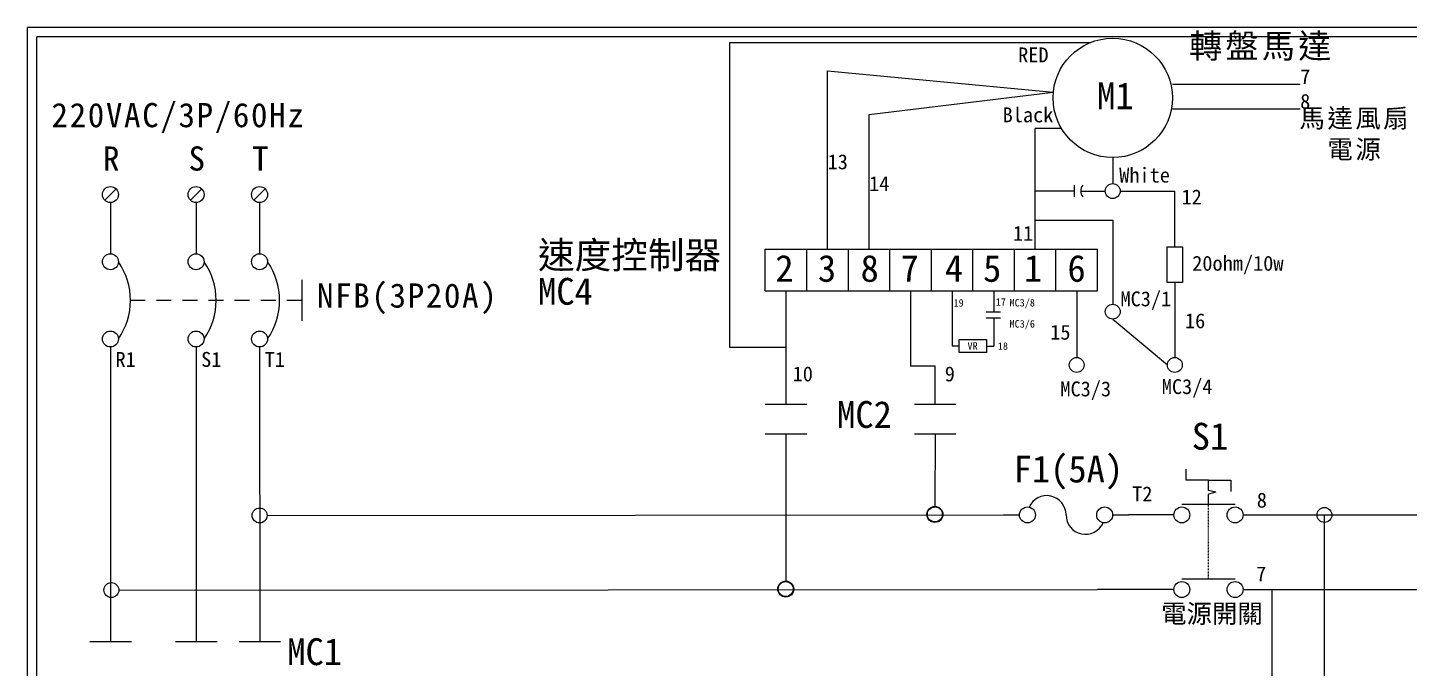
# Model space of a CAD drawing. Extents: x 10 to 297, y 3 to 207.
# Drawn here: x 10 to 195.3, y 121.1 to 207 of the extents above; entities that cross this region are included whole.
import ezdxf

# ---------------------------------------------------------------- set-up
doc = ezdxf.new("R2010")
doc.units = 0
doc.linetypes.add('DASHED', pattern=[0.2, 0.1, -0.1])
doc.linetypes.add('HIDDEN9', pattern=[3.5, 2, -1.5])
doc.layers.get('0').update_dxf_attribs({"linetype": 'CONTINUOUS'})
for name, color, linetype in [('7', 7, 'CONTINUOUS'), ('圖框層', 7, 'CONTINUOUS'), ('標尺寸層', 3, 'CONTINUOUS')]:
    doc.layers.add(name, color=color, linetype=linetype)
doc.styles.add('CNS', font='romanc.shx', dxfattribs={"bigfont": 'chineset.shx'})
doc.styles.add('STSL', font='KAIU.TTF')
doc.styles.add('標楷體', font='KAIU.TTF')

# ---------------------------------------------------------------- blocks, each defined once
blk = doc.blocks.new('FUSE')
at = {"color": 7}
for p, q in [((0, 0), (2.14, 0)), ((14.64, 0), (16.78, 0))]:
    blk.add_line(p, q, dxfattribs=at)
for centre in [(3.21, 0), (13.56, 0)]:
    blk.add_circle(centre, 1.07)
for centre, start, end in [((5.8, 0), 0, 156.116), ((10.98, 0), 180, 336.116)]:
    blk.add_arc(centre, 2.59, start, end, dxfattribs=at)

msp = doc.modelspace()

# ---------------------------------------------------------------- linework, layer by layer
for p, q in [((21.85, 185.35), (20.34, 183.83)), ((33.34, 185.35), (31.83, 183.83)), ((41.85, 185.35), (40.34, 183.83)), ((21.1, 164.1), (21.12, 124.67)), ((32.58, 164.1), (32.61, 124.67)), ((41.1, 164.1), (41.12, 124.67)), ((165.34, 146.29), (165.34, 147.79)), ((168.34, 146.29), (165.34, 146.29)), ((168.34, 146.29), (171.34, 146.29)), ((169.34, 144.68), (168.34, 144.94)), ((169.34, 144.68), (168.34, 144.41)), ((171.34, 146.29), (171.34, 144.79)), ((155.49, 141.64), (156.56, 141.64)), ((155.49, 141.64), (156.56, 141.64)), ((172.98, 141.64), (285.46, 141.64)), ((183.89, 101.2), (183.89, 141.64)), ((172.98, 131.64), (285.09, 131.64))]:
    msp.add_line(p, q)
at = {"color": 7, "linetype": 'HIDDEN9'}
msp.add_line((46.76, 170.41), (23.79, 170.41), dxfattribs=at)
for centre, radius in [((155.5, 197.55), 8), ((21.1, 184.59), 1.07), ((32.58, 184.59), 1.07), ((41.1, 184.59), 1.07), ((21.1, 175.59), 1.07), ((32.58, 175.59), 1.07), ((41.1, 175.59), 1.07), ((21.1, 165.23), 1.07), ((32.58, 165.23), 1.07), ((41.1, 165.23), 1.07), ((131.66, 141.71), 1.07), ((183.89, 141.64), 1), ((111.66, 131.71), 1.07)]:
    msp.add_circle(centre, radius)
at = {"color": 7}
for centre in [(14.74, 170.41), (26.23, 170.41), (34.74, 170.41)]:
    msp.add_arc(centre, 9.05, 325.1286, 34.8714, dxfattribs=at)
at = {"layer": '7'}
for p, q in [((168.34, 144.94), (168.34, 146.29)), ((164.77, 143.07), (171.91, 143.07)), ((168.34, 143.07), (168.34, 144.41)), ((164.77, 133.07), (171.91, 133.07))]:
    msp.add_line(p, q, dxfattribs=at)
at = {"layer": '7', "linetype": 'DASHED'}
msp.add_line((168.34, 133.07), (168.34, 143.07), dxfattribs=at)
at = {"layer": '7'}
for centre in [(164.77, 141.64), (171.91, 141.64), (164.77, 131.64), (171.91, 131.64)]:
    msp.add_circle(centre, 1.07, dxfattribs=at)
at = {"layer": '圖框層', "color": 7}
for p, q in [((297, 206.97), (10, 206.97)), ((10, 3), (10, 206.97)), ((295.75, 205.72), (11.25, 205.72)), ((11.25, 4.25), (11.25, 205.72))]:
    msp.add_line(p, q, dxfattribs=at)
at = {"layer": '標尺寸層', "color": 7}
for p, q in [((104.18, 164.08), (104.18, 204.99)), ((104.18, 204.99), (152.55, 204.99)), ((117.27, 177.26), (117.27, 201.19)), ((117.27, 201.19), (147.53, 198.31)), ((122.83, 195.32), (147.53, 198.31)), ((163.5, 199.4), (180.64, 199.4)), ((122.83, 177.26), (122.83, 195.32)), ((163.5, 196.08), (180.64, 196.08)), ((148.6, 193.46), (145.11, 193.46)), ((145.11, 177.26), (145.11, 193.46)), ((155.5, 189.55), (155.5, 186.06)), ((150.32, 185.84), (150.32, 184.28)), ((21.1, 183.52), (21.1, 176.66)), ((32.58, 183.52), (32.58, 176.66)), ((41.1, 183.52), (41.1, 176.66)), ((150.32, 185.06), (145.11, 185.06)), ((151.21, 185.06), (154.5, 185.06)), ((156.5, 185.06), (163.83, 185.06)), ((163.83, 177.59), (163.83, 185.06)), ((145.13, 181.17), (155.5, 181.17)), ((155.5, 181.17), (155.5, 169.89)), ((108.91, 171.69), (108.91, 177.26)), ((108.91, 177.26), (114.48, 177.26)), ((114.48, 171.69), (114.48, 177.26)), ((114.48, 171.69), (114.48, 177.26)), ((114.48, 177.26), (120.05, 177.26)), ((120.05, 171.69), (120.05, 177.26)), ((120.05, 171.69), (120.05, 177.26)), ((120.05, 177.26), (125.62, 177.26)), ((125.62, 171.69), (125.62, 177.26)), ((125.62, 171.69), (125.62, 177.26)), ((125.62, 177.26), (131.19, 177.26)), ((131.19, 171.69), (131.19, 177.26)), ((131.19, 171.69), (131.19, 177.26)), ((131.19, 177.26), (136.75, 177.26)), ((136.75, 171.69), (136.75, 177.26)), ((136.75, 171.69), (136.75, 177.26)), ((136.75, 177.26), (142.32, 177.26)), ((142.32, 171.69), (142.32, 177.26)), ((142.32, 171.69), (142.32, 177.26)), ((142.32, 177.26), (147.89, 177.26)), ((147.89, 171.69), (147.89, 177.26)), ((147.89, 171.69), (147.89, 177.26)), ((147.89, 177.26), (153.46, 177.26)), ((153.46, 171.69), (153.46, 177.26)), ((46.76, 173.14), (46.76, 167.68)), ((163.83, 172.81), (163.83, 162.75)), ((108.91, 171.69), (114.48, 171.69)), ((111.7, 156.48), (111.7, 171.69)), ((114.48, 171.69), (120.05, 171.69)), ((120.05, 171.69), (125.62, 171.69)), ((125.62, 171.69), (131.19, 171.69)), ((128.4, 171.69), (128.4, 161.6)), ((131.19, 171.69), (136.75, 171.69)), ((133.97, 171.69), (133.97, 164.28)), ((136.75, 171.69), (142.32, 171.69)), ((139.54, 171.69), (139.54, 168.89)), ((142.32, 171.69), (147.89, 171.69)), ((147.89, 171.69), (153.46, 171.69)), ((150.67, 171.69), (150.67, 162.75)), ((138.55, 168.89), (140.44, 168.89)), ((138.55, 168.06), (140.44, 168.06)), ((139.54, 168.06), (139.54, 164.28)), ((155.5, 167.89), (162.83, 161.75)), ((21.1, 164.16), (21.1, 164.1)), ((32.58, 164.16), (32.58, 164.1)), ((41.1, 164.16), (41.1, 164.1)), ((111.7, 164.08), (104.18, 164.08)), ((134.93, 164.28), (133.97, 164.28)), ((138.56, 164.28), (139.54, 164.28)), ((131.7, 161.6), (128.4, 161.6)), ((131.7, 156.48), (131.7, 161.6)), ((108.91, 156.48), (114.48, 156.48)), ((128.91, 156.48), (134.48, 156.48)), ((108.91, 152.5), (114.48, 152.5)), ((111.69, 152.5), (111.66, 132.78)), ((128.91, 152.5), (134.48, 152.5)), ((131.68, 152.5), (131.66, 142.78)), ((42.11, 141.57), (140.86, 141.64)), ((163.7, 141.64), (157.63, 141.64)), ((22.23, 131.57), (153.44, 131.64)), ((163.7, 131.64), (153.44, 131.64)), ((176.82, 131.65), (176.82, 52.04)), ((18.35, 124.67), (23.92, 124.67)), ((29.84, 124.67), (35.4, 124.67)), ((38.35, 124.67), (43.92, 124.67))]:
    msp.add_line(p, q, dxfattribs=at)
for points in [[(162.8, 177.59), (164.85, 177.59), (164.85, 172.81), (162.8, 172.81)], [(134.93, 165.15), (138.56, 165.15), (138.56, 163.41), (134.93, 163.41)]]:
    msp.add_lwpolyline(points, close=True, dxfattribs=at)
for centre in [(155.5, 185.06), (155.5, 168.89), (150.67, 161.75), (163.83, 161.75), (131.65, 141.71), (41.11, 141.57), (21.23, 131.57), (111.66, 131.71)]:
    msp.add_circle(centre, 1, dxfattribs=at)
msp.add_arc((152.4, 185.06), 1.19, 138.7324, 221.2676, dxfattribs=at)

# ---------------------------------------------------------------- block references
at = {"color": 7}
msp.add_blockref('FUSE', (140.86, 141.64), dxfattribs=at)

# ---------------------------------------------------------------- texts
at = {"color": 0, "style": '標楷體'}
for s, insert, char_height, width, attachment_point in [('{\\T1.1;轉盤馬達}', (175.5, 206.14), 3.25, 23.8596, 2), ('\\pt6.5;{\\T1.1;220VAC/3P/60Hz}', (13.2, 196.87), 3.25, 35.213, 1), ('{\\T1.1;馬達風扇電源}', (188.04, 196.08), 2.5, 17.0736, 2), ('\\pt6.5;{\\T1.1;R}', (20.1, 191.05), 3.25, 2, 1), ('\\pt6.5;{\\T1.1;S}', (31.58, 191.05), 3.25, 2, 1), ('\\pt6.5;{\\T1.1;T}', (40.1, 191.05), 3.25, 2, 1), ('\\pt6.5;{\\T1.1;NFB(3P20A)}', (60.96, 172.68), 3.25, 24.6072, 2)]:
    msp.add_mtext(s, dxfattribs=dict(at, insert=insert, char_height=char_height, width=width, attachment_point=attachment_point))
at = {"layer": '圖框層', "color": 4, "style": 'STSL'}
for s, height, p in [('RED', 2, (142.82, 202.31)), ('7', 2, (180.64, 199.4)), ('M1', 3.6, (153.41, 196.03)), ('8', 2, (180.64, 196.08)), ('Black', 2, (140.74, 194.28)), ('13', 2, (117.27, 187.98)), ('White', 2, (156.37, 186.2)), ('14', 2, (122.83, 185.05)), ('12', 2, (164.73, 183.27)), ('11', 2, (142.12, 178.4)), ('速度控制器', 3.6, (78.44, 174.68)), ('2', 3.6, (110.26, 172.9)), ('3', 3.6, (115.97, 172.9)), ('8', 3.6, (121.69, 172.9)), ('7', 3.6, (127.05, 172.9)), ('4', 3.6, (133, 172.9)), ('5', 3.6, (138.12, 172.9)), ('1', 3.6, (143.6, 172.9)), ('6', 3.6, (149.43, 172.9)), ('20ohm/10w', 2, (166.16, 174.38)), ('MC4', 3.6, (78.44, 169.82)), ('19', 1, (134.16, 169.57)), ('17', 1, (139.81, 169.69)), ('MC3/8', 1, (141.67, 169.59)), ('MC3/1', 2, (156.54, 169.61)), ('16', 2, (165.19, 166.67)), ('MC3/6', 1, (141.67, 166.76)), ('15', 2, (147.12, 165.14)), ('R1', 2, (21.78, 161.49)), ('S1', 2, (33.27, 161.49)), ('T1', 2, (41.78, 161.49)), ('VR', 1, (136.03, 163.8)), ('18', 1, (140.1, 163.78)), ('10', 2, (112.58, 159.55)), ('9', 2, (132.98, 159.55)), ('MC3/3', 2, (148.48, 157.54)), ('MC3/4', 2, (162.08, 157.85)), ('MC2', 3.6, (118.54, 153.31)), ('S1', 3.6, (166.1, 150.39)), ('F1(5A)', 3.6, (142.21, 146)), ('T2', 2, (158.11, 143.46)), ('8', 2, (174.82, 142.62)), ('7', 2, (174.73, 132.74)), ('MC1', 3.6, (44.81, 121.51))]:
    msp.add_text(s, height=height, dxfattribs=at).set_placement(p)
at = {"layer": '標尺寸層', "color": 7, "insert": (161.99, 129.67), "char_height": 2.5, "width": 14.0847, "attachment_point": 1, "style": 'CNS'}
msp.add_mtext('{\\fDFKai-SB|b0|i0|c136|p65;電源開關}', dxfattribs=at)

doc.saveas('drawing.dxf')
